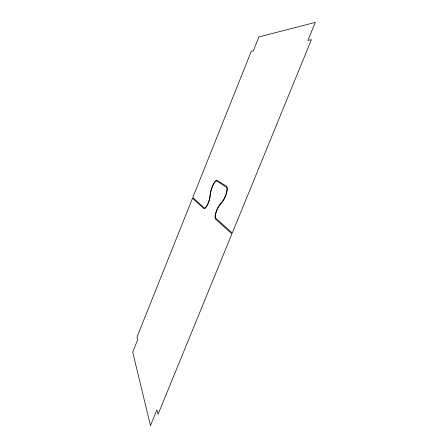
<?xml version="1.0" encoding="UTF-8"?>
<svg xmlns="http://www.w3.org/2000/svg" width="448" height="448" viewBox="0 0 448 448"><rect width="100%" height="100%" fill="white"/><g stroke="black" fill="none" stroke-linecap="round" stroke-linejoin="round"><path stroke-width="0.67" d="M210.386 192.886L209.664 197.814A6.91 1.775 -69.4 0 1 207.161 205.078A6.91 1.775 -69.4 0 1 204.238 207.889L192.769 197.602L251.356 51.156L253.361 50.775L258.899 36.943L315.286 22.4L307.944 40.359L311.394 39.698L232.26 233.027L215.858 218.316A7.504 2.094 -69.5 0 1 216.048 212.744A7.504 2.094 -69.5 0 1 219.442 205.554L222.382 201.914A9.106 2.52 -69.1 0 0 226.604 192.998A9.106 2.52 -69.1 0 0 226.716 186.418L217.123 180.337A8.557 2.223 -69 0 0 213.438 184.044A8.557 2.223 -69 0 0 210.386 192.886M210.706 192.472L209.983 197.4A7.678 1.977 -69.4 0 1 207.206 205.475A7.678 1.977 -69.4 0 1 203.952 208.594L192.511 198.251L136.993 337.036L137.71 339.651L132.714 352.122L150.466 425.6L156.89 409.886L158.082 414.254L231.913 233.878L215.55 219.083A8.333 2.33 -69.5 0 1 215.757 212.89A8.333 2.33 -69.5 0 1 219.526 204.904L222.466 201.27A8.277 2.29 -69.1 0 0 226.302 193.166A8.277 2.29 -69.1 0 0 226.408 187.186L216.838 181.059A7.778 2.022 -69 0 0 213.483 184.425A7.778 2.022 -69 0 0 210.706 192.472"/></g></svg>
